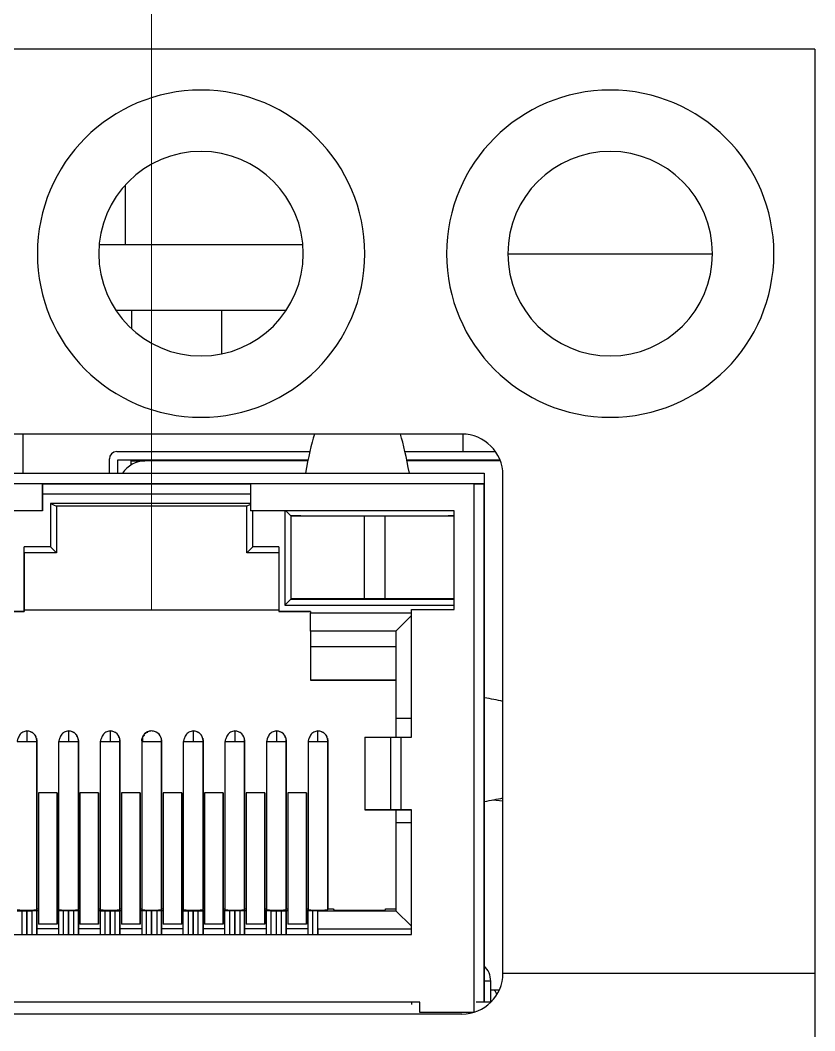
# Model space of a CAD drawing. Header units: millimetres. Extents: x 30 to 188, y 44 to 252.
# Drawn here: x 106.52 to 125.94, y 60.04 to 84.75 of the extents above; entities that cross this region are included whole.
import ezdxf

# ---------------------------------------------------------------- set-up
doc = ezdxf.new("R2010")
doc.units = ezdxf.units.MM

msp = doc.modelspace()

# ---------------------------------------------------------------- linework, layer by layer
at = {"color": 7, "linetype": 'Continuous', "lineweight": 18}
msp.add_line((109.735, 70.322), (109.735, 250.623), dxfattribs=at)
at = {"color": 7, "linetype": 'Continuous', "lineweight": 25}
for p, q in [((125.942, 84.041), (45.942, 84.041)), ((125.942, 84.041), (125.942, 61.448)), ((109.089, 80.719), (109.089, 79.261)), ((113.432, 79.261), (108.451, 79.261)), ((111.439, 79.261), (109.089, 79.261)), ((113.432, 79.261), (111.439, 79.261)), ((108.857, 77.661), (113.026, 77.661)), ((109.239, 77.661), (109.239, 77.21)), ((117.319, 74.631), (54.565, 74.631)), ((106.591, 74.631), (106.591, 73.672)), ((117.342, 74.631), (117.342, 74.202)), ((108.881, 74.202), (113.601, 74.202)), ((115.927, 74.202), (118.139, 74.202)), ((108.704, 73.948), (108.704, 74.024)), ((108.704, 74.024), (108.704, 74.024)), ((108.704, 73.948), (108.704, 74.024)), ((108.704, 73.948), (108.704, 74.024)), ((108.704, 74.024), (108.704, 74.024)), ((108.704, 73.948), (108.704, 74.024)), ((108.704, 73.948), (108.704, 74.024)), ((108.704, 74.024), (108.704, 74.024)), ((108.704, 73.672), (108.704, 74.024)), ((108.704, 73.672), (108.704, 74.024)), ((108.704, 74.024), (108.704, 74.024)), ((108.704, 73.948), (108.704, 74.024)), ((108.704, 73.948), (108.704, 73.948)), ((108.704, 73.948), (108.704, 73.948)), ((108.704, 73.948), (108.704, 73.948)), ((108.907, 73.999), (113.557, 73.999)), ((108.907, 73.672), (108.907, 73.999)), ((109.237, 73.881), (109.237, 73.974)), ((109.237, 73.974), (109.237, 73.974)), ((109.237, 73.881), (109.237, 73.974)), ((109.237, 73.974), (109.567, 73.974)), ((109.237, 73.974), (109.237, 73.974)), ((109.237, 73.974), (109.237, 73.974)), ((113.552, 73.974), (109.567, 73.974)), ((115.971, 73.999), (118.248, 73.999)), ((118.258, 73.974), (115.976, 73.974)), ((117.342, 73.999), (117.342, 73.974)), ((54.109, 73.672), (117.863, 73.672)), ((113.037, 73.672), (113.494, 73.672)), ((116.034, 73.672), (116.593, 73.672)), ((117.863, 73.672), (117.863, 73.418)), ((117.863, 73.672), (117.863, 73.672)), ((117.863, 73.672), (117.863, 73.418)), ((107.068, 73.418), (96.4, 73.418)), ((107.068, 72.757), (107.068, 73.418)), ((112.148, 73.418), (107.068, 73.418)), ((107.068, 73.418), (107.068, 73.418)), ((107.068, 73.418), (112.148, 73.418)), ((107.068, 73.418), (107.068, 72.757)), ((112.148, 73.418), (112.148, 72.757)), ((117.609, 73.418), (112.148, 73.418)), ((117.609, 73.415), (117.609, 73.418)), ((117.863, 73.418), (117.609, 73.418)), ((117.609, 73.418), (117.609, 73.418)), ((117.609, 73.418), (117.863, 73.418)), ((117.609, 73.418), (117.609, 73.415)), ((117.863, 73.415), (117.609, 73.415)), ((117.863, 73.418), (117.863, 73.418)), ((117.863, 73.415), (117.863, 60.751)), ((117.863, 68.185), (117.863, 73.415)), ((117.863, 73.415), (117.863, 73.415)), ((118.319, 61.448), (118.319, 73.631)), ((112.148, 72.935), (107.263, 72.935)), ((107.263, 72.935), (107.263, 71.876)), ((107.263, 72.935), (107.409, 72.867)), ((112.148, 72.908), (112.06, 72.867)), ((107.068, 72.757), (102.089, 72.757)), ((107.068, 72.757), (102.115, 72.757)), ((107.068, 72.757), (107.068, 72.757)), ((112.06, 72.867), (107.409, 72.867)), ((107.409, 72.867), (107.409, 71.73)), ((112.06, 71.73), (112.06, 72.867)), ((117.126, 72.757), (112.148, 72.757)), ((117.126, 72.757), (112.148, 72.757)), ((112.148, 72.757), (112.148, 72.757)), ((112.206, 71.876), (112.206, 72.757)), ((112.986, 72.757), (112.986, 70.446)), ((113.011, 72.757), (113.138, 72.63)), ((117.126, 70.344), (117.126, 72.757)), ((113.138, 72.63), (113.138, 70.601)), ((113.384, 72.63), (113.138, 72.63)), ((113.138, 72.629), (113.384, 72.629)), ((113.138, 72.629), (113.138, 72.629)), ((113.384, 72.63), (114.925, 72.63)), ((114.925, 72.63), (114.925, 70.601)), ((114.925, 72.63), (115.44, 72.63)), ((115.44, 70.601), (115.44, 72.63)), ((115.44, 72.63), (116.981, 72.63)), ((117.126, 72.63), (116.981, 72.63)), ((116.981, 72.629), (117.126, 72.629)), ((107.263, 71.876), (106.623, 71.876)), ((106.623, 70.293), (106.623, 71.876)), ((106.623, 71.73), (106.623, 71.876)), ((106.623, 71.73), (106.623, 70.322)), ((107.409, 71.73), (106.623, 71.73)), ((107.263, 71.876), (107.409, 71.73)), ((112.206, 71.876), (112.06, 71.73)), ((112.846, 71.73), (112.06, 71.73)), ((112.846, 71.876), (112.206, 71.876)), ((112.846, 71.876), (112.846, 70.293)), ((112.986, 70.446), (113.138, 70.598)), ((112.986, 70.446), (117.126, 70.446)), ((113.138, 70.601), (117.126, 70.601)), ((114.925, 70.601), (113.138, 70.601)), ((113.138, 70.601), (113.138, 70.598)), ((113.138, 70.598), (117.126, 70.598)), ((115.44, 70.601), (114.925, 70.601)), ((117.126, 70.601), (115.44, 70.601)), ((105.848, 70.293), (106.623, 70.293)), ((106.623, 70.293), (105.848, 70.293)), ((106.623, 70.322), (106.623, 70.322)), ((106.623, 70.322), (106.623, 70.293)), ((112.846, 70.322), (106.623, 70.322)), ((112.846, 70.322), (106.623, 70.322)), ((106.623, 70.293), (106.623, 70.293)), ((112.846, 70.293), (113.621, 70.293)), ((113.621, 70.293), (112.846, 70.293)), ((112.846, 70.293), (112.846, 70.293)), ((113.621, 70.293), (113.621, 70.251)), ((116.085, 70.251), (113.621, 70.251)), ((113.621, 69.811), (113.621, 70.251)), ((116.085, 70.192), (115.704, 69.811)), ((116.085, 67.22), (116.085, 70.344)), ((116.085, 70.344), (117.126, 70.344)), ((115.704, 69.811), (113.621, 69.811)), ((115.704, 69.811), (113.621, 69.811)), ((113.621, 69.811), (113.621, 69.811)), ((113.621, 69.811), (113.621, 69.43)), ((115.704, 69.811), (115.704, 67.677)), ((115.704, 69.43), (113.621, 69.43)), ((113.621, 69.43), (113.621, 68.617)), ((117.863, 68.693), (117.863, 68.185)), ((117.863, 68.693), (117.863, 68.185)), ((113.621, 68.617), (115.704, 68.617)), ((115.704, 68.617), (113.621, 68.617)), ((113.621, 68.617), (113.621, 68.617)), ((117.863, 65.645), (117.863, 68.185)), ((117.863, 65.699), (117.863, 68.131)), ((116.085, 67.677), (115.704, 67.677)), ((115.704, 67.677), (115.704, 67.677)), ((116.085, 67.677), (115.704, 67.677)), ((115.704, 67.677), (115.704, 67.22)), ((106.687, 67.372), (106.687, 67.118)), ((106.916, 67.204), (106.904, 67.229)), ((107.703, 67.372), (107.703, 67.118)), ((107.932, 67.204), (107.92, 67.229)), ((108.719, 67.372), (108.719, 67.118)), ((108.948, 67.204), (108.936, 67.229)), ((110.751, 67.372), (110.751, 67.118)), ((110.98, 67.204), (110.968, 67.229)), ((111.767, 67.372), (111.767, 67.118)), ((111.996, 67.204), (111.984, 67.229)), ((112.783, 67.372), (112.783, 67.118)), ((113.012, 67.204), (113, 67.229)), ((113.799, 67.118), (113.799, 67.372)), ((114.028, 67.204), (114.016, 67.229)), ((114.943, 67.22), (114.943, 65.442)), ((114.943, 67.22), (115.578, 67.22)), ((115.578, 65.442), (115.578, 67.22)), ((115.578, 67.22), (115.831, 67.22)), ((115.831, 65.442), (115.831, 67.22)), ((115.831, 67.22), (116.085, 67.22)), ((106.687, 67.118), (106.928, 67.118)), ((106.919, 67.195), (106.919, 67.195)), ((106.919, 67.195), (106.928, 67.131)), ((106.928, 67.118), (106.928, 67.131)), ((106.928, 67.131), (106.928, 67.131)), ((106.928, 67.131), (106.928, 63.022)), ((106.928, 63.001), (106.928, 67.118)), ((107.461, 67.118), (107.461, 63.001)), ((107.461, 67.118), (107.465, 67.118)), ((107.703, 67.118), (107.944, 67.118)), ((107.935, 67.195), (107.935, 67.195)), ((107.935, 67.195), (107.944, 67.131)), ((107.944, 67.118), (107.944, 67.131)), ((107.944, 67.131), (107.944, 67.131)), ((107.944, 67.131), (107.944, 63.022)), ((107.944, 63.001), (107.944, 67.118)), ((108.477, 67.118), (108.477, 63.001)), ((108.477, 67.118), (108.481, 67.118)), ((108.719, 67.118), (108.96, 67.118)), ((108.951, 67.195), (108.951, 67.195)), ((108.951, 67.195), (108.96, 67.131)), ((108.96, 67.118), (108.96, 67.131)), ((108.96, 67.131), (108.96, 67.131)), ((108.96, 67.131), (108.96, 63.022)), ((108.96, 63.001), (108.96, 67.118)), ((109.493, 67.131), (109.493, 67.13)), ((109.493, 67.118), (109.493, 63.001)), ((109.967, 67.195), (109.967, 67.195)), ((109.967, 67.195), (109.976, 67.131)), ((109.976, 67.118), (109.976, 67.131)), ((109.976, 67.131), (109.976, 67.131)), ((109.976, 67.131), (109.976, 63.022)), ((109.976, 63.001), (109.976, 67.118)), ((110.509, 67.118), (110.509, 63.001)), ((110.509, 67.118), (110.513, 67.118)), ((110.751, 67.118), (110.992, 67.118)), ((110.983, 67.195), (110.983, 67.195)), ((110.983, 67.195), (110.992, 67.131)), ((110.992, 67.118), (110.992, 67.131)), ((110.992, 67.131), (110.992, 67.131)), ((110.992, 67.131), (110.992, 63.022)), ((110.992, 63.001), (110.992, 67.118)), ((111.525, 67.118), (111.525, 63.001)), ((111.525, 67.118), (111.529, 67.118)), ((111.767, 67.118), (112.008, 67.118)), ((111.999, 67.195), (111.999, 67.195)), ((111.999, 67.195), (112.008, 67.131)), ((112.008, 67.118), (112.008, 67.131)), ((112.008, 67.131), (112.008, 67.131)), ((112.008, 67.131), (112.008, 63.022)), ((112.008, 63.001), (112.008, 67.118)), ((112.541, 67.118), (112.541, 63.001)), ((112.541, 67.118), (112.545, 67.118)), ((112.783, 67.118), (113.024, 67.118)), ((113.015, 67.195), (113.015, 67.195)), ((113.015, 67.195), (113.024, 67.131)), ((113.024, 67.118), (113.024, 67.131)), ((113.024, 67.131), (113.024, 67.131)), ((113.024, 67.131), (113.024, 63.022)), ((113.024, 63.001), (113.024, 67.118)), ((113.557, 67.118), (113.557, 63.001)), ((113.557, 67.118), (113.561, 67.118)), ((113.799, 67.118), (114.04, 67.118)), ((114.031, 67.195), (114.031, 67.195)), ((114.031, 67.195), (114.04, 67.131)), ((114.04, 67.118), (114.04, 67.131)), ((114.04, 67.131), (114.04, 67.131)), ((114.04, 67.131), (114.04, 63.022)), ((114.04, 63.001), (114.04, 67.118)), ((106.966, 65.861), (106.966, 62.648)), ((107.423, 65.861), (106.966, 65.861)), ((107.423, 62.648), (107.423, 65.861)), ((107.423, 65.861), (107.423, 65.543)), ((107.982, 65.861), (107.982, 62.648)), ((108.439, 65.861), (107.982, 65.861)), ((108.439, 65.861), (108.439, 65.543)), ((108.439, 62.648), (108.439, 65.861)), ((108.998, 65.861), (108.998, 62.648)), ((109.455, 65.861), (108.998, 65.861)), ((109.455, 62.648), (109.455, 65.861)), ((109.455, 65.861), (109.455, 65.543)), ((110.014, 65.861), (110.014, 62.648)), ((110.471, 65.861), (110.014, 65.861)), ((110.471, 65.861), (110.471, 65.543)), ((110.471, 62.648), (110.471, 65.861)), ((111.03, 65.861), (111.03, 62.648)), ((111.487, 65.861), (111.03, 65.861)), ((111.487, 62.648), (111.487, 65.861)), ((111.487, 65.861), (111.487, 65.543)), ((112.046, 65.861), (112.046, 62.648)), ((112.503, 65.861), (112.046, 65.861)), ((112.503, 62.648), (112.503, 65.861)), ((112.503, 65.861), (112.503, 65.543)), ((113.062, 65.861), (113.062, 62.648)), ((113.519, 65.861), (113.062, 65.861)), ((113.519, 65.861), (113.519, 65.543)), ((113.519, 62.648), (113.519, 65.861)), ((107.423, 65.543), (107.423, 62.74)), ((108.439, 65.543), (108.439, 62.74)), ((109.455, 65.543), (109.455, 62.74)), ((110.471, 65.543), (110.471, 62.74)), ((111.487, 65.543), (111.487, 62.74)), ((112.503, 65.543), (112.503, 62.74)), ((113.519, 65.543), (113.519, 62.74)), ((117.863, 65.645), (117.863, 65.137)), ((117.863, 65.645), (117.863, 65.137)), ((117.863, 61.327), (117.863, 65.645)), ((118.077, 65.685), (118.319, 65.66)), ((114.943, 65.442), (115.196, 65.442)), ((115.578, 65.442), (114.943, 65.442)), ((115.196, 65.442), (115.831, 65.442)), ((115.831, 65.442), (115.578, 65.442)), ((115.704, 65.442), (115.704, 65.137)), ((116.085, 65.442), (115.831, 65.442)), ((115.831, 65.442), (116.085, 65.442)), ((116.085, 62.394), (116.085, 65.442)), ((115.704, 65.137), (115.704, 62.978)), ((115.704, 65.137), (116.085, 65.137)), ((106.928, 63.001), (106.928, 63.022)), ((106.928, 63.022), (106.966, 63.022)), ((107.423, 63.022), (107.461, 63.022)), ((107.944, 63.001), (107.944, 63.022)), ((107.944, 63.022), (107.982, 63.022)), ((108.439, 63.022), (108.477, 63.022)), ((108.96, 63.001), (108.96, 63.022)), ((108.96, 63.022), (108.998, 63.022)), ((109.455, 63.022), (109.493, 63.022)), ((109.976, 63.001), (109.976, 63.022)), ((109.976, 63.022), (110.014, 63.022)), ((110.471, 63.022), (110.509, 63.022)), ((110.992, 63.001), (110.992, 63.022)), ((110.992, 63.022), (111.03, 63.022)), ((111.487, 63.022), (111.525, 63.022)), ((112.008, 63.001), (112.008, 63.022)), ((112.008, 63.022), (112.046, 63.022)), ((112.503, 63.022), (112.541, 63.022)), ((113.024, 63.001), (113.024, 63.022)), ((113.024, 63.022), (113.062, 63.022)), ((113.519, 63.022), (113.557, 63.022)), ((114.04, 63.001), (114.04, 63.022)), ((114.04, 63.022), (114.18, 63.022)), ((114.18, 63.022), (114.18, 63)), ((114.18, 63.022), (114.18, 63)), ((115.45, 63), (115.45, 63.022)), ((115.45, 63.022), (115.704, 63.022)), ((106.445, 62.978), (106.563, 62.978)), ((106.563, 62.978), (106.686, 62.978)), ((106.686, 62.978), (106.687, 62.978)), ((106.687, 62.978), (106.81, 62.978)), ((106.928, 62.978), (106.81, 62.978)), ((106.928, 62.978), (106.928, 62.394)), ((106.928, 62.546), (106.928, 62.978)), ((106.928, 62.978), (106.928, 62.978)), ((106.966, 62.978), (106.928, 62.978)), ((107.461, 62.978), (107.423, 62.978)), ((107.461, 62.978), (107.461, 62.394)), ((107.579, 62.978), (107.461, 62.978)), ((107.702, 62.978), (107.579, 62.978)), ((107.703, 62.978), (107.702, 62.978)), ((107.826, 62.978), (107.703, 62.978)), ((107.944, 62.978), (107.826, 62.978)), ((107.944, 62.978), (107.944, 62.394)), ((107.944, 62.546), (107.944, 62.978)), ((107.944, 62.978), (107.944, 62.978)), ((107.982, 62.978), (107.944, 62.978)), ((108.477, 62.978), (108.439, 62.978)), ((108.477, 62.978), (108.477, 62.394)), ((108.477, 62.978), (108.595, 62.978)), ((108.595, 62.978), (108.718, 62.978)), ((108.718, 62.978), (108.719, 62.978)), ((108.719, 62.978), (108.842, 62.978)), ((108.842, 62.978), (108.96, 62.978)), ((108.96, 62.978), (108.96, 62.394)), ((108.96, 62.546), (108.96, 62.978)), ((108.96, 62.978), (108.96, 62.978)), ((108.998, 62.978), (108.96, 62.978)), ((109.493, 62.978), (109.455, 62.978)), ((109.493, 62.978), (109.493, 62.394)), ((109.611, 62.978), (109.493, 62.978)), ((109.734, 62.978), (109.611, 62.978)), ((109.735, 62.978), (109.734, 62.978)), ((109.858, 62.978), (109.735, 62.978)), ((109.976, 62.978), (109.858, 62.978)), ((109.976, 62.394), (109.976, 62.978)), ((109.976, 62.978), (109.976, 62.546)), ((109.976, 62.978), (109.976, 62.978)), ((110.014, 62.978), (109.976, 62.978)), ((110.509, 62.978), (110.471, 62.978)), ((110.509, 62.394), (110.509, 62.978)), ((110.509, 62.978), (110.627, 62.978)), ((110.627, 62.978), (110.75, 62.978)), ((110.75, 62.978), (110.751, 62.978)), ((110.751, 62.978), (110.874, 62.978)), ((110.874, 62.978), (110.992, 62.978)), ((110.992, 62.394), (110.992, 62.978)), ((110.992, 62.978), (110.992, 62.546)), ((110.992, 62.978), (110.992, 62.978)), ((111.03, 62.978), (110.992, 62.978)), ((111.525, 62.978), (111.487, 62.978)), ((111.525, 62.394), (111.525, 62.978)), ((111.643, 62.978), (111.525, 62.978)), ((111.766, 62.978), (111.643, 62.978)), ((111.767, 62.978), (111.766, 62.978)), ((111.89, 62.978), (111.767, 62.978)), ((112.008, 62.978), (111.89, 62.978)), ((112.008, 62.394), (112.008, 62.978)), ((112.008, 62.978), (112.008, 62.546)), ((112.008, 62.978), (112.008, 62.978)), ((112.046, 62.978), (112.008, 62.978)), ((112.541, 62.978), (112.503, 62.978)), ((112.541, 62.394), (112.541, 62.978)), ((112.659, 62.978), (112.541, 62.978)), ((112.659, 62.978), (112.782, 62.978)), ((112.782, 62.978), (112.783, 62.978)), ((112.783, 62.978), (112.906, 62.978)), ((112.906, 62.978), (113.024, 62.978)), ((113.024, 62.394), (113.024, 62.978)), ((113.024, 62.978), (113.024, 62.546)), ((113.024, 62.978), (113.024, 62.978)), ((113.062, 62.978), (113.024, 62.978)), ((113.557, 62.978), (113.519, 62.978)), ((113.557, 62.394), (113.557, 62.978)), ((113.675, 62.978), (113.557, 62.978)), ((113.798, 62.978), (113.675, 62.978)), ((113.799, 62.978), (113.798, 62.978)), ((113.799, 62.978), (115.704, 62.978)), ((113.799, 62.538), (113.799, 62.978)), ((114.434, 62.991), (115.196, 62.991)), ((116.085, 62.597), (115.704, 62.978)), ((106.928, 62.394), (106.928, 62.546)), ((106.928, 62.546), (107.461, 62.546)), ((107.423, 62.648), (106.966, 62.648)), ((107.423, 62.74), (107.423, 62.648)), ((107.944, 62.394), (107.944, 62.546)), ((107.944, 62.546), (108.477, 62.546)), ((108.439, 62.648), (107.982, 62.648)), ((108.439, 62.74), (108.439, 62.648)), ((108.96, 62.394), (108.96, 62.546)), ((108.96, 62.546), (109.493, 62.546)), ((109.455, 62.648), (108.998, 62.648)), ((109.455, 62.74), (109.455, 62.648)), ((109.976, 62.546), (109.976, 62.394)), ((109.976, 62.546), (110.509, 62.546)), ((110.471, 62.648), (110.014, 62.648)), ((110.471, 62.74), (110.471, 62.648)), ((110.992, 62.546), (110.992, 62.394)), ((110.992, 62.546), (111.525, 62.546)), ((111.487, 62.648), (111.03, 62.648)), ((111.487, 62.74), (111.487, 62.648)), ((112.008, 62.546), (112.008, 62.394)), ((112.008, 62.546), (112.541, 62.546)), ((112.503, 62.648), (112.046, 62.648)), ((112.503, 62.74), (112.503, 62.648)), ((113.024, 62.546), (113.024, 62.394)), ((113.024, 62.546), (113.557, 62.546)), ((113.519, 62.648), (113.062, 62.648)), ((113.519, 62.74), (113.519, 62.648)), ((113.799, 62.538), (113.799, 62.394)), ((113.799, 62.538), (116.085, 62.538)), ((103.131, 62.394), (116.085, 62.394)), ((117.863, 61.251), (117.863, 61.632)), ((117.863, 61.327), (117.863, 61.327)), ((117.863, 60.751), (117.863, 61.327)), ((118.319, 61.448), (125.942, 61.448)), ((125.942, 61.448), (125.942, 44.041)), ((117.863, 60.751), (117.863, 61.251)), ((118.023, 60.751), (118.023, 61.251)), ((118.023, 61.045), (118.234, 61.045)), ((116.085, 60.743), (55.887, 60.743)), ((116.288, 60.743), (116.085, 60.743)), ((116.085, 60.743), (116.085, 60.683)), ((116.288, 60.489), (116.288, 60.743)), ((117.669, 60.751), (118.035, 60.751)), ((117.319, 60.448), (54.565, 60.448)), ((117.601, 60.489), (116.288, 60.489))]:
    msp.add_line(p, q, dxfattribs=at)
at = {"color": 8, "linetype": 'Continuous', "lineweight": 25}
for p, q in [((118.442, 79.041), (123.442, 79.041)), ((111.439, 77.661), (111.439, 76.59)), ((117.609, 73.415), (117.609, 60.491)), ((112.148, 73.164), (107.068, 73.164)), ((106.449, 67.118), (106.687, 67.118)), ((107.465, 67.118), (107.703, 67.118)), ((108.481, 67.118), (108.719, 67.118)), ((109.493, 67.13), (109.493, 67.118)), ((110.513, 67.118), (110.751, 67.118)), ((111.529, 67.118), (111.767, 67.118)), ((112.545, 67.118), (112.783, 67.118)), ((113.561, 67.118), (113.799, 67.118)), ((106.563, 62.978), (106.563, 62.394)), ((106.686, 62.978), (106.686, 62.394)), ((106.687, 62.394), (106.687, 62.978)), ((106.81, 62.978), (106.81, 62.394)), ((107.579, 62.394), (107.579, 62.978)), ((107.702, 62.394), (107.702, 62.978)), ((107.703, 62.978), (107.703, 62.394)), ((107.826, 62.978), (107.826, 62.394)), ((108.595, 62.978), (108.595, 62.394)), ((108.718, 62.978), (108.718, 62.394)), ((108.719, 62.394), (108.719, 62.978)), ((108.842, 62.394), (108.842, 62.978)), ((109.611, 62.394), (109.611, 62.978)), ((109.734, 62.394), (109.734, 62.978)), ((109.735, 62.978), (109.735, 62.394)), ((109.858, 62.978), (109.858, 62.394)), ((110.627, 62.978), (110.627, 62.394)), ((110.75, 62.978), (110.75, 62.394)), ((110.751, 62.394), (110.751, 62.978)), ((110.874, 62.394), (110.874, 62.978)), ((111.643, 62.394), (111.643, 62.978)), ((111.766, 62.394), (111.766, 62.978)), ((111.767, 62.978), (111.767, 62.394)), ((111.89, 62.978), (111.89, 62.394)), ((112.659, 62.394), (112.659, 62.978)), ((112.782, 62.978), (112.782, 62.394)), ((112.783, 62.394), (112.783, 62.978)), ((112.906, 62.394), (112.906, 62.978)), ((113.675, 62.394), (113.675, 62.978)), ((113.798, 62.394), (113.798, 62.978)), ((118.023, 61.251), (117.863, 61.251)), ((118.226, 61.045), (118.231, 61.038)), ((118.049, 60.766), (118.023, 60.766))]:
    msp.add_line(p, q, dxfattribs=at)
at = {"color": 7, "linetype": 'Continuous', "lineweight": 25, "flags": 128}
for points in [[(117.863, 68.058), (117.863, 67.961), (117.863, 67.753), (117.863, 67.456), (117.863, 67.102), (117.863, 66.728), (117.863, 66.374), (117.863, 66.078), (117.863, 65.87), (117.863, 65.772)], [(109.493, 67.118), (109.512, 67.118), (109.564, 67.118), (109.642, 67.118), (109.735, 67.118), (109.827, 67.118), (109.905, 67.118), (109.957, 67.118), (109.976, 67.118)]]:
    msp.add_lwpolyline(points, dxfattribs=at)
at = {"color": 7, "linetype": 'Continuous', "lineweight": 25}
for centre, radius, start, end in [((110.942, 79.041), 4, 0, 180), ((120.942, 79.041), 4, 0, 180), ((110.942, 79.041), 2.5, 0, 180), ((120.942, 79.041), 2.5, 0, 180), ((110.942, 79.041), 4, 180, 0), ((110.942, 79.041), 2.5, 180, 0), ((120.942, 79.041), 4, 180, 0), ((120.942, 79.041), 2.5, 180, 0), ((117.319, 73.631), 1, 0, 90), ((108.881, 74.024), 0.178, 90, 180), ((108.881, 74.024), 0.178, 90, 180), ((109.567, 73.339), 0.635, 90, 148.3703), ((109.567, 73.339), 0.635, 90, 148.3703), ((106.687, 67.131), 0.241, 0, 90), ((107.703, 67.131), 0.241, 0, 90), ((108.719, 67.131), 0.241, 0, 90), ((109.735, 67.131), 0.241, 0, 166.9791), ((110.751, 67.131), 0.241, 0, 90), ((111.767, 67.131), 0.241, 0, 90), ((112.783, 67.131), 0.241, 0, 90), ((113.799, 67.131), 0.241, 0, 90), ((117.489, 61.251), 0.533, 0, 45.6043), ((117.319, 61.448), 1, 270, 0)]:
    msp.add_arc(centre, radius, start, end, dxfattribs=at)
at = {"color": 8, "linetype": 'Continuous', "lineweight": 25}
msp.add_arc((117.765, 60.816), 0.42, 14.9758, 32.9948, dxfattribs=at)
at = {"color": 7, "linetype": 'Continuous', "lineweight": 25}
for centre, major_axis, ratio, start_param, end_param in [((114.113, 62.575), (0, 12.7), 0.100286, 0.319791, 0.507919), ((115.414, 62.575), (0, 12.7), 0.100286, 5.775266, 5.963394), ((106.766, 67.566), (12.7, 0), 0.100286, 0.428322, 0.50792), ((106.766, 66.265), (12.7, 0), 0.100286, 5.775266, 5.854863), ((106.687, 63.001), (0.241, 0), 0.034921, 3.141593, 6.283185), ((107.703, 63.001), (0.241, 0), 0.034921, 3.141593, 6.283185), ((108.719, 63.001), (0.241, 0), 0.034921, 3.141593, 6.283185), ((109.735, 63.001), (0.241, 0), 0.034921, 3.141593, 6.283185), ((110.751, 63.001), (0.241, 0), 0.034921, 3.141593, 6.283185), ((111.767, 63.001), (0.241, 0), 0.034921, 3.141593, 6.283185), ((112.783, 63.001), (0.241, 0), 0.034921, 3.141593, 6.283185), ((113.799, 63.001), (0.241, 0), 0.034921, 3.141593, 6.283185), ((114.434, 63), (0.254, 0), 0.034921, 3.141593, 4.712389), ((115.196, 63), (0.254, 0), 0.034921, 4.712389, 6.283185)]:
    msp.add_ellipse(centre, major_axis=major_axis, ratio=ratio, start_param=start_param, end_param=end_param, dxfattribs=at)
for points, knots in [([(106.687, 67.368), (106.669, 67.367), (106.632, 67.364), (106.582, 67.343), (106.54, 67.311), (106.506, 67.271), (106.482, 67.226), (106.466, 67.182), (106.455, 67.144), (106.451, 67.126), (106.449, 67.118)], [0, 0, 0, 0, 0.137371, 0.2772247, 0.4183358, 0.5577169, 0.6908098, 0.8120951, 0.916283, 1, 1, 1, 1]), ([(106.904, 67.229), (106.897, 67.244), (106.88, 67.284), (106.828, 67.33), (106.76, 67.364), (106.71, 67.367), (106.687, 67.368)], [0, 0, 0, 0, 0.175553, 0.461178, 0.740208, 1, 1, 1, 1]), ([(107.703, 67.368), (107.685, 67.367), (107.648, 67.364), (107.598, 67.343), (107.556, 67.311), (107.522, 67.271), (107.498, 67.226), (107.482, 67.182), (107.471, 67.144), (107.467, 67.126), (107.465, 67.118)], [0, 0, 0, 0, 0.137371, 0.277225, 0.418336, 0.557717, 0.69081, 0.812095, 0.916283, 1, 1, 1, 1]), ([(107.92, 67.229), (107.913, 67.244), (107.896, 67.284), (107.844, 67.33), (107.776, 67.364), (107.726, 67.367), (107.703, 67.368)], [0, 0, 0, 0, 0.17555, 0.461176, 0.740207, 1, 1, 1, 1]), ([(108.719, 67.368), (108.701, 67.367), (108.664, 67.364), (108.614, 67.343), (108.572, 67.311), (108.538, 67.271), (108.514, 67.226), (108.498, 67.182), (108.487, 67.144), (108.483, 67.126), (108.481, 67.118)], [0, 0, 0, 0, 0.137371, 0.277225, 0.418336, 0.557717, 0.69081, 0.812095, 0.916283, 1, 1, 1, 1]), ([(108.936, 67.229), (108.929, 67.244), (108.912, 67.284), (108.86, 67.33), (108.792, 67.364), (108.742, 67.367), (108.719, 67.368)], [0, 0, 0, 0, 0.175562, 0.461184, 0.740211, 1, 1, 1, 1]), ([(109.493, 67.13), (109.494, 67.144), (109.496, 67.173), (109.51, 67.211), (109.532, 67.246), (109.554, 67.263), (109.565, 67.271)], [0, 0, 0, 0, 0.241269, 0.491209, 0.745675, 1, 1, 1, 1]), ([(109.511, 67.215), (109.511, 67.21), (109.511, 67.201), (109.511, 67.177), (109.511, 67.149), (109.511, 67.129), (109.511, 67.118)], [0, 0, 0, 0, 0.251399, 0.49839, 0.751011, 1, 1, 1, 1]), ([(109.904, 67.302), (109.88, 67.322), (109.83, 67.361), (109.735, 67.377), (109.639, 67.358), (109.589, 67.319), (109.565, 67.299)], [0, 0, 0, 0, 0.245813, 0.499954, 0.754124, 1, 1, 1, 1]), ([(109.641, 67.336), (109.628, 67.335), (109.601, 67.333), (109.577, 67.312), (109.565, 67.302)], [0, 0, 0, 0, 0.51268, 1, 1, 1, 1]), ([(110.751, 67.368), (110.733, 67.367), (110.696, 67.364), (110.646, 67.343), (110.604, 67.311), (110.57, 67.271), (110.546, 67.226), (110.53, 67.182), (110.519, 67.144), (110.515, 67.126), (110.513, 67.118)], [0, 0, 0, 0, 0.137371, 0.277225, 0.418336, 0.557717, 0.69081, 0.812095, 0.916283, 1, 1, 1, 1]), ([(110.968, 67.229), (110.961, 67.244), (110.944, 67.284), (110.892, 67.33), (110.824, 67.364), (110.774, 67.367), (110.751, 67.368)], [0, 0, 0, 0, 0.175582, 0.461197, 0.740217, 1, 1, 1, 1]), ([(111.767, 67.368), (111.749, 67.367), (111.712, 67.364), (111.662, 67.343), (111.62, 67.311), (111.586, 67.271), (111.562, 67.226), (111.546, 67.182), (111.535, 67.144), (111.531, 67.126), (111.529, 67.118)], [0, 0, 0, 0, 0.137371, 0.2772247, 0.4183358, 0.5577169, 0.6908098, 0.8120951, 0.916283, 1, 1, 1, 1]), ([(111.984, 67.229), (111.977, 67.244), (111.96, 67.284), (111.908, 67.33), (111.84, 67.364), (111.79, 67.367), (111.767, 67.368)], [0, 0, 0, 0, 0.175568, 0.461188, 0.740212, 1, 1, 1, 1]), ([(112.783, 67.368), (112.765, 67.367), (112.728, 67.364), (112.678, 67.343), (112.636, 67.311), (112.602, 67.271), (112.578, 67.226), (112.562, 67.182), (112.551, 67.144), (112.547, 67.126), (112.545, 67.118)], [0, 0, 0, 0, 0.137371, 0.277225, 0.418336, 0.557717, 0.69081, 0.812095, 0.916283, 1, 1, 1, 1]), ([(113, 67.229), (112.993, 67.244), (112.976, 67.284), (112.924, 67.33), (112.856, 67.364), (112.806, 67.367), (112.783, 67.368)], [0, 0, 0, 0, 0.175557, 0.461181, 0.740209, 1, 1, 1, 1]), ([(113.799, 67.368), (113.781, 67.367), (113.744, 67.364), (113.694, 67.343), (113.652, 67.311), (113.618, 67.271), (113.594, 67.226), (113.578, 67.182), (113.567, 67.144), (113.563, 67.126), (113.561, 67.118)], [0, 0, 0, 0, 0.137371, 0.277225, 0.418336, 0.557717, 0.69081, 0.812095, 0.916283, 1, 1, 1, 1]), ([(114.016, 67.229), (114.009, 67.244), (113.992, 67.284), (113.94, 67.33), (113.872, 67.364), (113.822, 67.367), (113.799, 67.368)], [0, 0, 0, 0, 0.175556, 0.46118, 0.740209, 1, 1, 1, 1])]:
    msp.add_open_spline(points, degree=3, knots=knots, dxfattribs=at)

doc.saveas('drawing.dxf')
